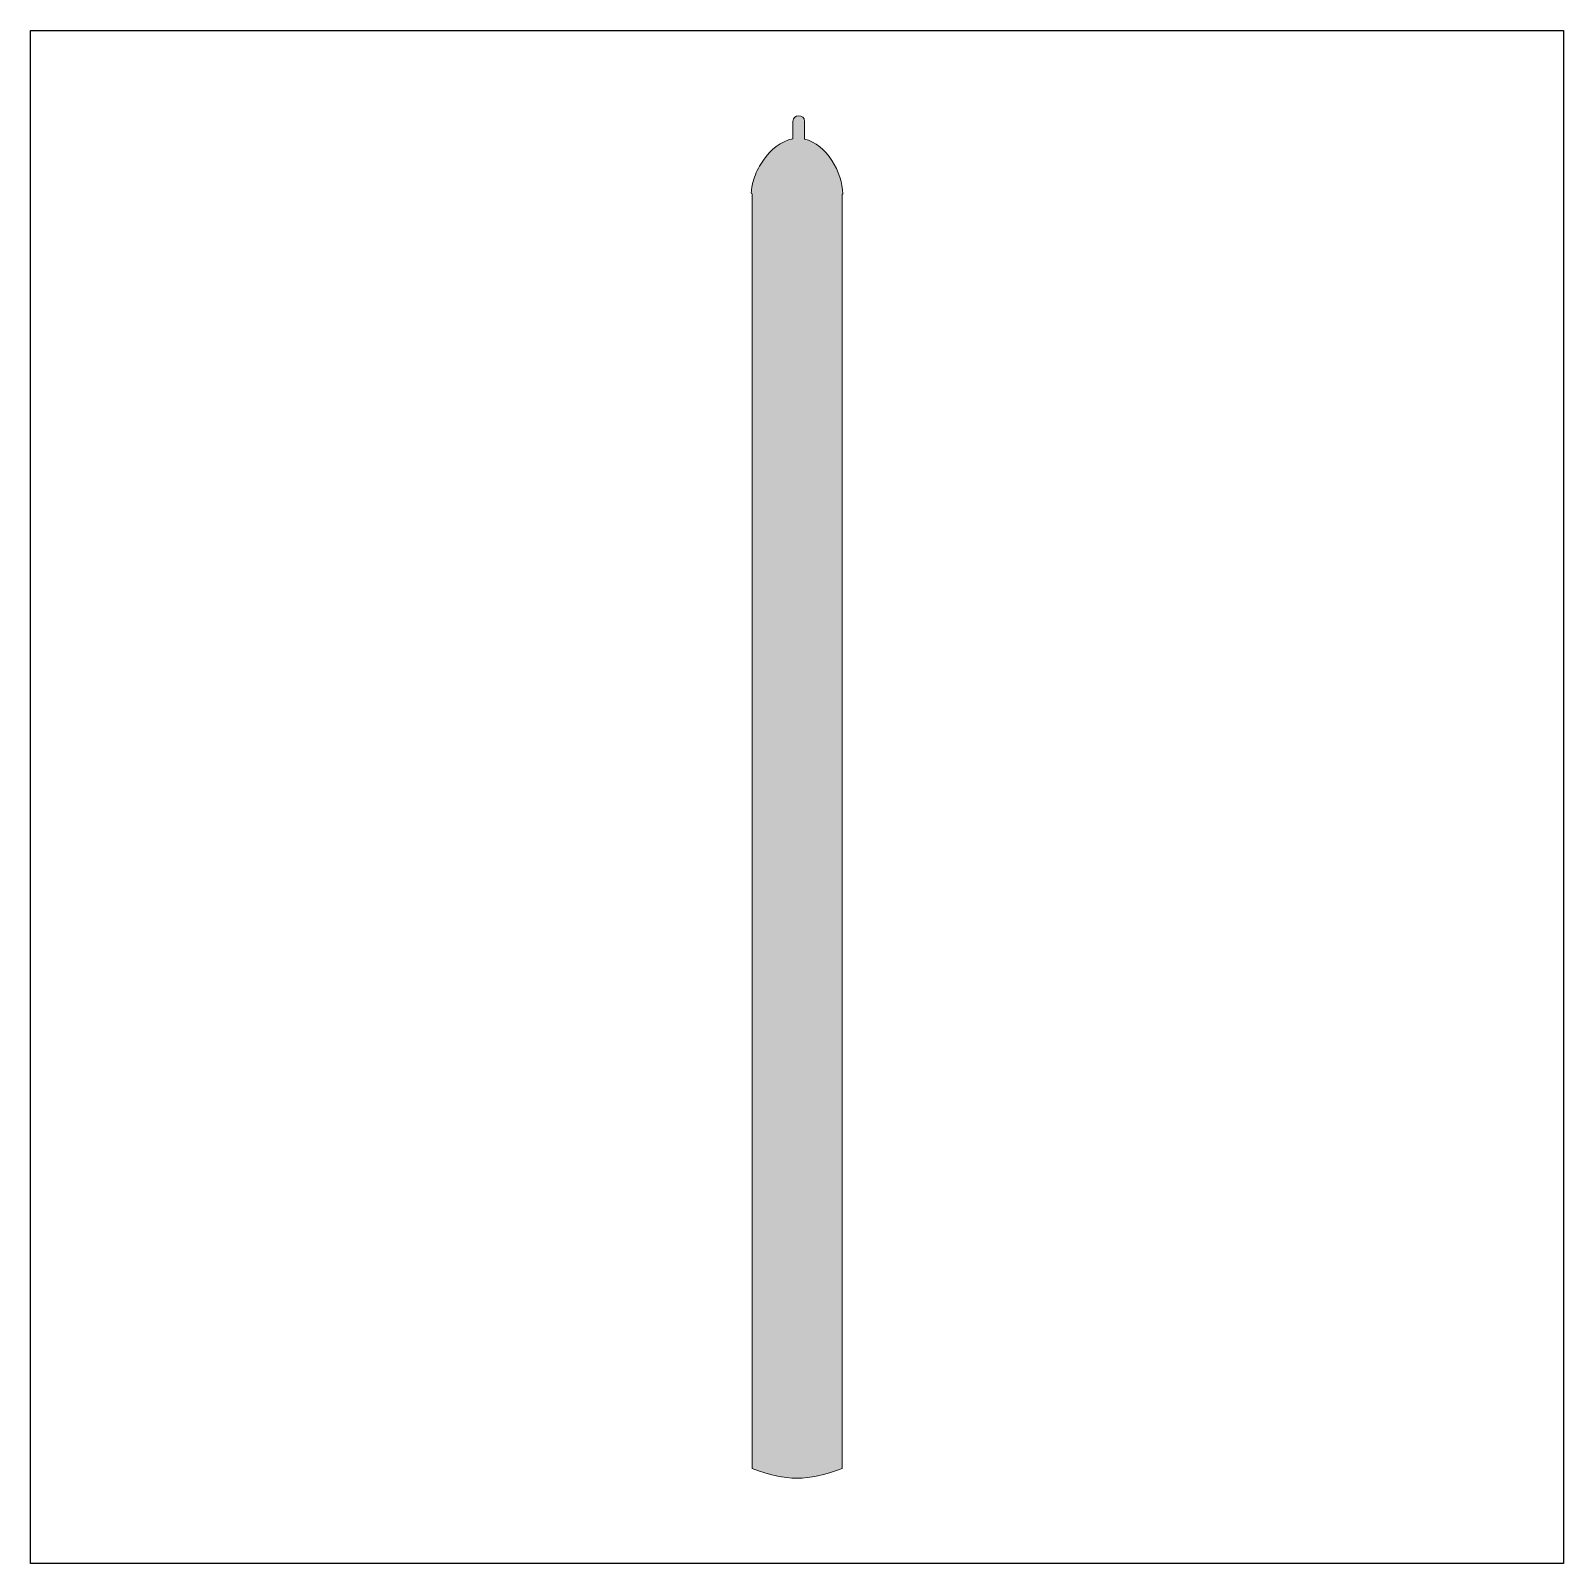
# Model space of a CAD drawing. Header units: inches. Extents: x 0 to 114, y 0 to 114.
import ezdxf

# ---------------------------------------------------------------- set-up
doc = ezdxf.new("R2010")
doc.units = ezdxf.units.IN
doc.header["$MEASUREMENT"] = 0
doc.layers.add('Image Background', color=7, linetype='Continuous')
doc.layers.add('Layer 1', color=7, linetype='Continuous')
picture_1 = doc.add_image_def('image1.png', size_in_pixel=(1350, 1350))

msp = doc.modelspace()

# ---------------------------------------------------------------- hatches: boundary and pattern name
at = {"layer": 'Layer 1', "true_color": 0x2e3191}
h = msp.add_hatch(color=177, dxfattribs=at)
h.dxf.hatch_style = 2
edge = h.paths.add_edge_path()
edge.add_spline(control_points=[(57.71, 106.21), (57.71, 106.21), (57.71, 107.53), (57.71, 107.53), (57.71, 108.09), (56.85, 108.09), (56.85, 107.53), (56.85, 107.53), (56.85, 106.23), (56.85, 106.23), (55.93, 106.07), (55.17, 105.39), (54.65, 104.65), (54.37, 104.26), (54.14, 103.83), (53.98, 103.38), (53.9, 103.17), (53.84, 102.95), (53.8, 102.73), (53.78, 102.62), (53.77, 102.51), (53.76, 102.41), (53.75, 102.34), (53.7, 102.12), (53.8, 102.13), (53.8, 80.9), (53.8, 28.14), (53.8, 7.08), (56.46, 6.11), (57.85, 6.11), (60.51, 7.08), (60.51, 28.12), (60.51, 80.82), (60.51, 102.08), (60.54, 102.09), (60.56, 102.1), (60.56, 102.13), (60.56, 103.71), (59.36, 105.85), (57.71, 106.21)], knot_values=[0, 0, 0, 0, 1, 1, 1, 2, 2, 2, 3, 3, 3, 4, 4, 4, 5, 5, 5, 6, 6, 6, 7, 7, 7, 8, 8, 8, 9, 9, 9, 10, 10, 10, 11, 11, 11, 12, 12, 12, 13, 13, 13, 13], degree=3, periodic=1)

# ---------------------------------------------------------------- linework, layer by layer
at = {"layer": 'Layer 1', "lineweight": 0}
msp.add_open_spline([(57.71, 106.21), (57.71, 106.21), (57.71, 107.53), (57.71, 107.53), (57.71, 108.09), (56.85, 108.09), (56.85, 107.53), (56.85, 107.53), (56.85, 106.23), (56.85, 106.23), (55.93, 106.07), (55.17, 105.39), (54.65, 104.65), (54.37, 104.26), (54.14, 103.83), (53.98, 103.38), (53.9, 103.17), (53.84, 102.95), (53.8, 102.73), (53.78, 102.62), (53.77, 102.51), (53.76, 102.41), (53.75, 102.34), (53.7, 102.12), (53.8, 102.13), (53.8, 80.9), (53.8, 28.14), (53.8, 7.08), (56.46, 6.11), (57.85, 6.11), (60.51, 7.08), (60.51, 28.12), (60.51, 80.82), (60.51, 102.08), (60.54, 102.09), (60.56, 102.1), (60.56, 102.13), (60.56, 103.71), (59.36, 105.85), (57.71, 106.21)], degree=3, knots=[0, 0, 0, 0, 1, 1, 1, 2, 2, 2, 3, 3, 3, 4, 4, 4, 5, 5, 5, 6, 6, 6, 7, 7, 7, 8, 8, 8, 9, 9, 9, 10, 10, 10, 11, 11, 11, 12, 12, 12, 13, 13, 13, 13], dxfattribs=at)

# ---------------------------------------------------------------- pictures from other files: only their frames are drawn
at = {"layer": 'Image Background'}
image = msp.add_image(picture_1, insert=(0, 0), size_in_units=(114.3, 114.3), dxfattribs=at)

doc.saveas('drawing.dxf')
